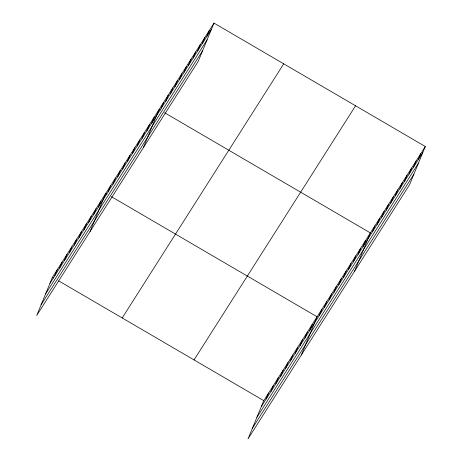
<?xml version="1.0" encoding="UTF-8"?>
<svg xmlns="http://www.w3.org/2000/svg" width="462" height="462" viewBox="0 0 462 462"><rect width="100%" height="100%" fill="white"/><g stroke="black" fill="none" stroke-linecap="round" stroke-linejoin="round"><path stroke-width="0.69" d="M213.987 23.1L52.466 277.235L36.7 315.488L198.221 61.354L213.987 23.1L425.3 146.512L409.534 184.765L248.013 438.9L263.779 400.646L425.3 146.512M54.799 275.716L57.311 269.612M59.644 268.087L62.162 261.989M64.489 260.464L67.007 254.366M69.335 252.841L71.853 246.737M74.18 245.218L76.698 239.114M79.025 237.595L81.543 231.491M83.87 229.972L86.388 223.868M88.716 222.343L91.233 216.245M93.561 214.72L96.079 208.616M98.412 207.097L100.924 200.993M90.003 231.624L105.769 193.37L107.017 194.098M108.102 191.851L110.614 185.747M112.947 184.222L115.46 178.124M117.793 176.6L120.305 170.501M122.638 168.977L125.15 162.872M127.483 161.353L130.001 155.249M132.328 153.731L134.846 147.626M137.174 146.108L139.691 140.003M142.019 138.479L144.537 132.38M146.864 130.856L149.382 124.752M151.709 123.233L154.227 117.129M143.307 147.759L159.072 109.506L160.32 110.233M161.134 108.408L163.646 102.304M165.708 101.207L168.226 95.103M170.287 94.005L172.8 87.907M174.861 86.804L177.379 80.706M179.441 79.608L181.953 73.504M184.015 72.407L186.532 66.303M188.594 65.206L191.106 59.101M193.168 58.004L195.686 51.9M197.748 50.803L200.26 44.704M202.321 43.601L204.839 37.503M206.895 36.406L209.413 30.301M266.106 399.128L268.624 393.023M270.951 391.505L273.469 385.4M275.797 383.876L278.315 377.777M280.642 376.253L283.16 370.149M285.487 368.63L288.005 362.526M290.338 361.007L292.85 354.903M295.183 353.384L297.695 347.28M300.029 345.755L302.541 339.657M304.874 338.132L307.386 332.034M309.719 330.509L312.231 324.405M301.311 355.035L317.076 316.782L111.371 196.645M319.409 315.263L321.927 309.159M324.255 307.64L326.773 301.536M329.1 300.011L331.618 293.913M333.945 292.388L336.463 286.284M338.79 284.765L341.308 278.661M343.636 277.142L346.154 271.038M348.481 269.519L350.999 263.415M353.326 261.89L355.844 255.792M358.177 254.267L360.689 248.169M363.022 246.644L365.534 240.54M354.614 271.171L370.38 232.917L164.674 112.78M372.441 231.82L374.959 225.716M377.021 224.619L379.533 218.514M381.595 217.417L384.113 211.319M386.174 210.222L388.686 204.117M390.748 203.02L393.266 196.916M395.322 195.819L397.84 189.715M399.901 188.617L402.414 182.513M404.475 181.416L406.993 175.312M409.055 174.214L411.567 168.116M413.629 167.019L416.147 160.915M418.208 159.817L420.72 153.713M49.954 283.339L211.475 29.204M45.582 293.947L207.103 39.813M41.072 304.88L202.599 50.745M122.199 317.96L283.72 63.825M194.046 359.921L355.567 105.786M261.261 406.751L422.782 152.616M256.889 417.359L418.41 163.225M252.385 428.291L413.906 174.157M52.466 277.235L53.713 277.962M58.691 280.873L263.779 400.646"/></g></svg>
